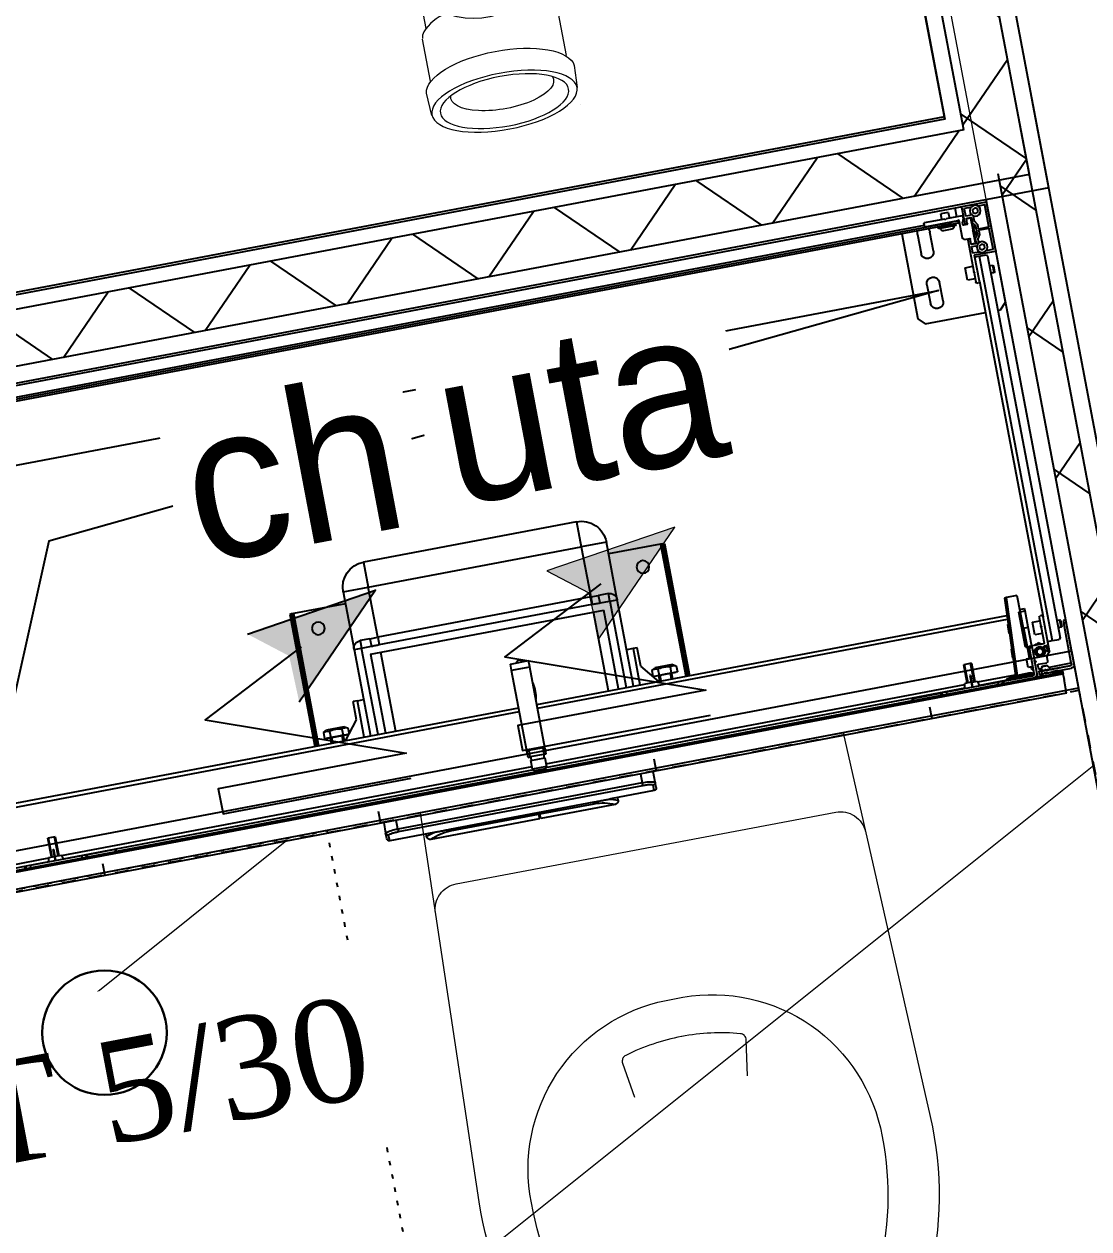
# Model space of a CAD drawing. Header units: centimetres. Extents: x 209280 to 319866, y -365283 to -277503.
# Drawn here: x 223704 to 224539, y -321946 to -321001 of the extents above; entities that cross this region are included whole.
import ezdxf

# ---------------------------------------------------------------- set-up
doc = ezdxf.new("R2010")
doc.units = ezdxf.units.CM
doc.linetypes.add('Style de ligne -1', pattern=[0.41664, 0.20828, -0.20836])
doc.linetypes.add('Style de ligne -5', pattern=[0.20828, 0.069425, -0.138855])
doc.layers.get('0').update_dxf_attribs({"color": 252})
for name, color, linetype in [('3-BAT C-Niveau 1', 252, 'Continuous'), ('prlm-EAU-CHU', 42, 'Continuous'), ('prlm-GT', 242, 'Continuous'), ('prlm-MOD', 64, 'Continuous'), ('prlm-VMC', 93, 'Continuous')]:
    doc.layers.add(name, color=color, linetype=linetype)
doc.layers.add('prlm-ELEC-CFO', color=1, linetype='Continuous', lineweight=25)
doc.styles.add('prlm-elec-cfo', font='comic.ttf', dxfattribs={"height": 12})
doc.styles.add('prlm-vmc', font='pala.ttf', dxfattribs={"height": 14})

# ---------------------------------------------------------------- blocks, each defined once
blk = doc.blocks.new('MTI900_Alu_390')
at = {"layer": 'prlm-MOD', "color": 1, "linetype": 'Continuous'}
for p, q in [((-4.475, 0), (-4.472, 0)), ((-4.475, -0.003), (-4.475, 0)), ((-4.472, 0), (-4.278, 0)), ((-4.278, 0), (-4.225, 0)), ((-4.225, 0), (4.225, 0)), ((-4.225, -0.07), (-4.225, 0)), ((-4.475, -0.387), (-4.475, -0.003)), ((-4.457, -0.191), (-4.457, -0.021)), ((-4.454, -0.018), (-4.4033, -0.018)), ((-4.395, -0.0385), (-4.375, -0.0269)), ((-4.395, -0.0615), (-4.395, -0.0385)), ((-4.375, -0.0731), (-4.395, -0.0615)), ((-4.375, -0.0269), (-4.355, -0.0385)), ((-4.355, -0.0615), (-4.375, -0.0731)), ((-4.355, -0.0385), (-4.355, -0.0615)), ((-4.353, -0.0864), (-4.353, -0.1286)), ((-4.3467, -0.018), (-4.296, -0.018)), ((-4.296, -0.077), (-4.3306, -0.077)), ((-4.293, -0.021), (-4.293, -0.074)), ((-4.275, -0.003), (-4.275, -0.137)), ((-4.27, -0.073), (-4.27, -0.0895)), ((-4.2698, -0.0905), (-4.2602, -0.1195)), ((-4.267, -0.07), (-4.14, -0.07)), ((-4.165, -0.025), (-4.105, -0.025)), ((-4.165, -0.025), (-4.165, -0.07)), ((-4.135, -0.075), (-4.14, -0.07)), ((-4.13, -0.07), (-4.135, -0.075)), ((-4.13, -0.07), (-3.963, -0.07)), ((-4.105, -0.07), (-4.105, -0.025)), ((-3.96, -0.073), (-3.96, -0.097)), ((-3.96, -0.09), (3.96, -0.09)), ((-4.373, -0.1605), (-4.373, -0.191)), ((-4.3535, -0.1303), (-4.3725, -0.1588)), ((-4.3377, -0.16), (-4.355, -0.19)), ((-4.355, -0.1659), (-4.355, -0.2341)), ((-4.3355, -0.1358), (-4.3545, -0.1642)), ((-4.33, -0.1677), (-4.3421, -0.1677)), ((-4.3377, -0.24), (-4.3377, -0.16)), ((-4.33, -0.16), (-4.3377, -0.16)), ((-4.335, -0.098), (-4.335, -0.1341)), ((-4.298, -0.095), (-4.332, -0.095)), ((-4.33, -0.195), (-4.33, -0.103)), ((-4.327, -0.1), (-4.298, -0.1)), ((-4.295, -0.137), (-4.295, -0.098)), ((-4.295, -0.137), (-4.295, -0.142)), ((-4.278, -0.14), (-4.292, -0.14)), ((-4.292, -0.145), (-4.263, -0.145)), ((-4.26, -0.142), (-4.26, -0.1205)), ((-4.235, -0.1), (-4.235, -0.24)), ((-3.963, -0.1), (-4.229, -0.1)), ((-4.225, -0.105), (-4.225, -0.1)), ((-4.225, -0.105), (-4.165, -0.105)), ((-4.225, -0.105), (-4.225, -0.12)), ((-4.225, -0.12), (-4.17, -0.12)), ((-4.203, -0.12), (-4.203, -0.125)), ((-4.203, -0.125), (-4.067, -0.125)), ((-4.203, -0.125), (-4.203, -0.135)), ((-4.203, -0.135), (-4.067, -0.135)), ((-4.165, -0.115), (-4.175, -0.125)), ((-4.1675, -0.158), (-4.1025, -0.158)), ((-4.165, -0.1), (-4.165, -0.115)), ((-4.105, -0.115), (-4.165, -0.115)), ((-4.105, -0.115), (-4.105, -0.1)), ((-4.105, -0.105), (4.105, -0.105)), ((-4.095, -0.125), (-4.105, -0.115)), ((-4.1, -0.12), (4.1, -0.12)), ((-4.067, -0.125), (-4.067, -0.12)), ((-4.067, -0.135), (-4.067, -0.125)), ((-3.995, -0.3), (-3.995, -0.15)), ((-3.895, -0.15), (-3.895, -0.3)), ((-3.775, -0.12), (-3.775, -0.8)), ((-4.457, -0.369), (-4.457, -0.209)), ((-4.376, -0.194), (-4.454, -0.194)), ((-4.454, -0.206), (-4.376, -0.206)), ((-4.373, -0.209), (-4.373, -0.2404)), ((-4.373, -0.2404), (-4.3535, -0.2697)), ((-4.355, -0.21), (-4.3377, -0.24)), ((-4.3545, -0.2358), (-4.335, -0.265)), ((-4.353, -0.2714), (-4.353, -0.3036)), ((-4.33, -0.2323), (-4.3421, -0.2323)), ((-4.3377, -0.24), (-4.33, -0.24)), ((-4.335, -0.265), (-4.335, -0.302)), ((-4.325, -0.2), (-4.33, -0.195)), ((-4.33, -0.205), (-4.325, -0.2)), ((-4.33, -0.297), (-4.33, -0.205)), ((-4.295, -0.258), (-4.295, -0.263)), ((-4.295, -0.302), (-4.295, -0.263)), ((-4.25, -0.255), (-4.292, -0.255)), ((-4.292, -0.26), (-4.278, -0.26)), ((-4.275, -0.263), (-4.275, -0.52)), ((-4.25, -0.255), (-4.235, -0.24)), ((-4.4033, -0.372), (-4.454, -0.372)), ((-4.395, -0.3285), (-4.375, -0.3169)), ((-4.395, -0.3515), (-4.395, -0.3285)), ((-4.375, -0.3631), (-4.395, -0.3515)), ((-4.375, -0.3169), (-4.355, -0.3285)), ((-4.355, -0.3515), (-4.375, -0.3631)), ((-4.355, -0.3285), (-4.355, -0.3515)), ((-4.296, -0.372), (-4.3467, -0.372)), ((-4.332, -0.305), (-4.298, -0.305)), ((-4.328, -0.323), (-4.296, -0.323)), ((-4.298, -0.3), (-4.327, -0.3)), ((-4.293, -0.326), (-4.293, -0.369)), ((-4.475, -0.8), (-4.475, -0.387)), ((-4.308, -0.39), (-4.472, -0.39)), ((-4.395, -0.405), (-4.405, -0.415)), ((-4.405, -0.415), (-4.405, -3.465)), ((-4.34, -0.405), (-4.395, -0.405)), ((-4.305, -0.405), (-4.34, -0.405)), ((-4.34, -0.405), (-4.34, -3.475)), ((-4.305, -0.6), (-4.305, -0.393)), ((-4.43, -0.495), (-4.435, -0.5)), ((-4.435, -0.5), (-4.435, -0.55)), ((-4.435, -0.55), (-4.43, -0.555)), ((-4.43, -0.555), (-4.43, -0.495)), ((-4.405, -0.495), (-4.43, -0.495)), ((-4.43, -0.555), (-4.405, -0.555)), ((-4.275, -0.52), (-4.2779, -0.5229)), ((-4.2779, -0.5271), (-4.275, -0.53)), ((-4.215, -0.475), (-4.275, -0.475)), ((-4.275, -0.53), (-4.275, -0.52)), ((-4.275, -0.53), (-4.275, -0.6)), ((-4.215, -0.575), (-4.215, -0.475)), ((-3.995, -0.7), (-3.995, -0.55)), ((-3.895, -0.55), (-3.895, -0.7)), ((-4.305, -0.6), (-4.305, -3.277)), ((-4.285, -0.61), (-4.295, -0.61)), ((-4.275, -0.575), (-4.215, -0.575)), ((-4.425, -0.85), (-4.475, -0.8)), ((-4.405, -0.85), (-4.425, -0.85)), ((-3.825, -0.85), (-4.305, -0.85)), ((-3.775, -0.8), (-3.825, -0.85)), ((-0.85, -1.865), (0.85, -1.865)), ((-0.85, -1.865), (-0.85, -2.065)), ((0.85, -1.865), (0.85, -2.065)), ((-1.05, -2.525), (-1.05, -2.065)), ((-1.05, -2.065), (-0.85, -2.065)), ((0.85, -2.065), (-0.85, -2.065)), ((-0.85, -2.065), (-0.85, -2.465)), ((0.85, -2.465), (0.85, -2.065)), ((1.05, -2.065), (0.85, -2.065)), ((1.05, -2.065), (1.05, -2.525)), ((-1.495, -2.16), (-1.495, -3.215)), ((-1.48, -2.16), (-1.495, -2.16)), ((-1.48, -2.16), (-1.48, -3.215)), ((-1.48, -2.16), (-1.465, -2.16)), ((-1.465, -2.16), (-1.05, -2.16)), ((-1.465, -2.16), (-1.465, -3.215)), ((1.05, -2.16), (1.465, -2.16)), ((1.465, -2.16), (1.48, -2.16)), ((1.465, -2.16), (1.465, -3.215)), ((1.48, -2.16), (1.48, -3.215)), ((1.48, -2.16), (1.495, -2.16)), ((1.495, -2.16), (1.495, -3.215)), ((-1.05, -3.215), (-1.05, -2.525)), ((-0.99, -2.525), (-1.05, -2.525)), ((-0.99, -2.465), (-0.9124, -2.465)), ((-0.99, -2.525), (-0.99, -2.465)), ((-0.99, -2.525), (-0.99, -3.215)), ((-0.9124, -2.525), (-0.99, -2.525)), ((-0.85, -2.465), (-0.9124, -2.465)), ((-0.9124, -2.525), (-0.9124, -2.465)), ((-0.85, -2.465), (0.85, -2.465)), ((-0.85, -2.465), (-0.85, -2.5242)), ((0.85, -2.5242), (-0.85, -2.5242)), ((0.9124, -2.465), (0.85, -2.465)), ((0.85, -2.465), (0.85, -2.5242)), ((0.9124, -2.465), (0.99, -2.465)), ((0.9124, -2.465), (0.9124, -2.525)), ((0.99, -2.525), (0.9124, -2.525)), ((0.99, -2.465), (0.99, -2.525)), ((0.99, -3.215), (0.99, -2.525)), ((1.05, -2.525), (0.99, -2.525)), ((1.05, -2.525), (1.05, -3.215)), ((0.93, -2.585), (-0.93, -2.585)), ((-0.93, -3.215), (-0.93, -2.585)), ((-0.85, -3.215), (-0.85, -2.585)), ((0.85, -2.585), (0.85, -3.215)), ((0.93, -2.585), (0.93, -3.215)), ((-1.1342, -2.925), (-1.1, -2.925)), ((-1.1342, -3.0705), (-1.1342, -2.925)), ((-1.1, -2.925), (-1.1, -3.215)), ((-1.1, -2.925), (-1.05, -2.925)), ((-0.2775, -2.915), (-0.2775, -2.865)), ((-0.1325, -2.865), (-0.2775, -2.865)), ((-0.1325, -2.915), (-0.2775, -2.915)), ((-0.2775, -2.9175), (-0.2775, -2.915)), ((-0.2775, -2.9175), (-0.1325, -2.9175)), ((-0.2775, -3.5575), (-0.2775, -2.9175)), ((-0.1325, -2.915), (-0.1325, -2.865)), ((-0.1325, -2.9175), (-0.1325, -2.915)), ((-0.1325, -3.5575), (-0.1325, -2.9175)), ((1.1, -2.925), (1.05, -2.925)), ((1.1, -3.215), (1.1, -2.925)), ((1.1, -2.925), (1.1342, -2.925)), ((1.1342, -3.0705), (1.1342, -2.925)), ((-4.1351, -3.077), (-4.136, -3.497)), ((-4.1351, -3.077), (-4.05, -3.077)), ((-4.0221, -3.692), (-4.05, -3.077)), ((-4.05, -3.077), (-4.035, -3.077)), ((-4.035, -3.077), (-4.0071, -3.6913)), ((-1.38, -3.106), (-1.4081, -3.1204)), ((-1.38, -3.106), (-1.24, -3.106)), ((-1.2504, -3.215), (-1.1342, -3.0705)), ((-1.2119, -3.1204), (-1.24, -3.106)), ((1.2504, -3.215), (1.1342, -3.0705)), ((1.24, -3.106), (1.2119, -3.1204)), ((1.24, -3.106), (1.38, -3.106)), ((1.4081, -3.1204), (1.38, -3.106)), ((-4.175, -3.207), (-4.175, -3.187)), ((-4.1353, -3.187), (-4.175, -3.187)), ((-4.175, -3.337), (-4.175, -3.207)), ((-4.125, -3.207), (-4.175, -3.207)), ((-4.125, -3.487), (-4.125, -3.207)), ((-1.4081, -3.1204), (-1.4081, -3.17)), ((-1.4081, -3.17), (-1.3836, -3.17)), ((-1.395, -3.17), (-1.395, -3.172)), ((-1.395, -3.172), (-1.225, -3.172)), ((-1.3836, -3.17), (-1.3591, -3.17)), ((-1.36, -3.172), (-1.36, -3.215)), ((-1.3591, -3.1204), (-1.3591, -3.17)), ((-1.3591, -3.17), (-1.31, -3.17)), ((-1.3508, -3.215), (-1.3508, -3.172)), ((-1.31, -3.17), (-1.2609, -3.17)), ((-1.2692, -3.215), (-1.2692, -3.172)), ((-1.2609, -3.1204), (-1.2609, -3.17)), ((-1.2609, -3.17), (-1.2364, -3.17)), ((-1.26, -3.215), (-1.26, -3.172)), ((-1.2364, -3.17), (-1.2142, -3.17)), ((-1.225, -3.172), (-1.225, -3.17)), ((-1.2119, -3.1204), (-1.2119, -3.1671)), ((1.2119, -3.1204), (1.2119, -3.1671)), ((1.2142, -3.17), (1.2364, -3.17)), ((1.225, -3.17), (1.225, -3.172)), ((1.225, -3.172), (1.395, -3.172)), ((1.2364, -3.17), (1.2609, -3.17)), ((1.26, -3.172), (1.26, -3.215)), ((1.2609, -3.1204), (1.2609, -3.17)), ((1.2609, -3.17), (1.31, -3.17)), ((1.2692, -3.215), (1.2692, -3.172)), ((1.31, -3.17), (1.3591, -3.17)), ((1.3508, -3.215), (1.3508, -3.172)), ((1.3591, -3.1204), (1.3591, -3.17)), ((1.3591, -3.17), (1.3836, -3.17)), ((1.36, -3.215), (1.36, -3.172)), ((1.3836, -3.17), (1.4081, -3.17)), ((1.395, -3.172), (1.395, -3.17)), ((1.4081, -3.1204), (1.4081, -3.17)), ((-4.305, -3.5528), (-4.305, -3.277)), ((-4.295, -3.267), (-4.285, -3.267)), ((-4.275, -3.277), (-4.275, -3.3458)), ((-4.215, -3.305), (-4.275, -3.305)), ((-4.215, -3.405), (-4.215, -3.305)), ((-0.2775, -3.215), (-4.0287, -3.215)), ((-0.2775, -3.245), (-4.0274, -3.245)), ((-4.0205, -3.2854), (-4.0255, -3.2857)), ((-4.0205, -3.2854), (-4.0173, -3.3556)), ((4.0287, -3.215), (-0.1325, -3.215)), ((4.0274, -3.245), (-0.1325, -3.245)), ((-4.475, -3.355), (-4.475, -3.335)), ((-4.475, -3.335), (-4.455, -3.335)), ((-4.475, -3.69), (-4.475, -3.355)), ((-4.455, -3.355), (-4.475, -3.355)), ((-4.455, -3.335), (-4.455, -3.355)), ((-4.455, -3.69), (-4.455, -3.355)), ((-4.43, -3.325), (-4.435, -3.33)), ((-4.435, -3.33), (-4.435, -3.38)), ((-4.435, -3.38), (-4.43, -3.385)), ((-4.43, -3.385), (-4.43, -3.325)), ((-4.405, -3.325), (-4.43, -3.325)), ((-4.43, -3.385), (-4.405, -3.385)), ((-4.2759, -3.3479), (-4.2779, -3.3499)), ((-4.2779, -3.3541), (-4.2759, -3.3561)), ((-4.275, -3.3582), (-4.275, -3.3458)), ((-4.275, -3.3582), (-4.275, -3.484)), ((-4.175, -3.487), (-4.175, -3.337)), ((-4.14, -3.337), (-4.175, -3.337)), ((-4.14, -3.487), (-4.14, -3.337)), ((-4.0223, -3.3558), (-4.0173, -3.3556)), ((-4.405, -3.465), (-4.395, -3.475)), ((-4.34, -3.475), (-4.395, -3.475)), ((-4.305, -3.475), (-4.34, -3.475)), ((-4.275, -3.405), (-4.215, -3.405)), ((-4.272, -3.487), (-4.178, -3.487)), ((-4.24, -3.4778), (-4.23, -3.472)), ((-4.23, -3.472), (-4.22, -3.4778)), ((-4.175, -3.49), (-4.175, -3.487)), ((-4.175, -3.487), (-4.155, -3.487)), ((-4.175, -3.49), (-4.175, -3.6008)), ((-4.14, -3.487), (-4.155, -3.487)), ((-4.155, -3.487), (-4.155, -3.497)), ((-4.125, -3.487), (-4.14, -3.487)), ((-4.14, -3.577), (-4.14, -3.487)), ((-4.0116, -3.4816), (-4.0166, -3.4819)), ((-4.0116, -3.4816), (-4.0084, -3.5518)), ((-4.2769, -3.5821), (-4.3041, -3.5549)), ((-4.2906, -3.577), (-4.2906, -3.5684)), ((-4.2806, -3.5828), (-4.2906, -3.577)), ((-4.29, -3.5066), (-4.2854, -3.504)), ((-4.29, -3.507), (-4.29, -3.549)), ((-4.274, -3.504), (-4.287, -3.504)), ((-4.287, -3.552), (-4.282, -3.552)), ((-4.279, -3.549), (-4.279, -3.545)), ((-4.276, -3.542), (-4.2729, -3.542)), ((-4.276, -3.627), (-4.276, -3.5842)), ((-4.271, -3.518), (-4.271, -3.507)), ((-4.2657, -3.521), (-4.268, -3.521)), ((-4.195, -3.5614), (-4.195, -3.5226)), ((-4.155, -3.497), (-4.175, -3.497)), ((-4.155, -3.702), (-4.155, -3.497)), ((-4.115, -3.577), (-4.155, -3.577)), ((-4.136, -3.497), (-4.14, -3.4972)), ((-4.115, -3.647), (-4.115, -3.577)), ((-4.0134, -3.552), (-4.0084, -3.5518)), ((-3.685, -3.532), (-3.625, -3.532)), ((-3.685, -3.532), (-3.685, -3.677)), ((-3.6789, -3.677), (-3.6789, -3.532)), ((-3.6311, -3.677), (-3.6311, -3.532)), ((-3.625, -3.677), (-3.625, -3.532)), ((-0.2775, -3.5575), (-0.1325, -3.5575)), ((-0.2775, -3.56), (-0.2775, -3.5575)), ((-0.2775, -3.61), (-0.2775, -3.56)), ((-0.26, -3.56), (-0.2775, -3.56)), ((-0.26, -3.5575), (-0.26, -3.6075)), ((-0.15, -3.6075), (-0.15, -3.5575)), ((-0.1325, -3.56), (-0.15, -3.56)), ((-0.1325, -3.56), (-0.1325, -3.5575)), ((-0.1325, -3.61), (-0.1325, -3.56)), ((3.625, -3.532), (3.685, -3.532)), ((3.625, -3.532), (3.625, -3.682)), ((3.6311, -3.682), (3.6311, -3.532)), ((3.6789, -3.682), (3.6789, -3.532)), ((3.685, -3.682), (3.685, -3.532)), ((-4.455, -3.682), (-4.455, -3.68)), ((-4.452, -3.677), (-4.2791, -3.677)), ((-4.2766, -3.6757), (-4.2679, -3.6633)), ((-4.198, -3.637), (-4.266, -3.637)), ((-4.2654, -3.662), (-4.2246, -3.662)), ((-4.263, -3.657), (-4.265, -3.659)), ((-4.225, -3.659), (-4.265, -3.659)), ((-4.265, -3.659), (-4.265, -3.662)), ((-4.227, -3.657), (-4.263, -3.657)), ((-4.2607, -3.657), (-4.2607, -3.662)), ((-4.2293, -3.657), (-4.2293, -3.662)), ((-4.225, -3.659), (-4.227, -3.657)), ((-4.225, -3.662), (-4.225, -3.659)), ((-4.2221, -3.6633), (-4.2134, -3.6757)), ((-4.2109, -3.677), (-4.198, -3.677)), ((-4.195, -3.674), (-4.195, -3.64)), ((-4.1759, -3.6029), (-4.1829, -3.6099)), ((-4.1829, -3.6141), (-4.1759, -3.6211)), ((-4.175, -3.6232), (-4.175, -3.6008)), ((-4.175, -3.6232), (-4.175, -3.734)), ((-4.155, -3.647), (-4.115, -3.647)), ((-4.14, -3.6567), (-4.14, -3.647)), ((-3.705, -3.677), (-3.713, -3.717)), ((-3.66, -3.677), (-3.705, -3.677)), ((-3.66, -3.6225), (-3.655, -3.6225)), ((-3.66, -3.6225), (-3.66, -3.6361)), ((-3.66, -3.6361), (-3.655, -3.6361)), ((-3.66, -3.6361), (-3.66, -3.717)), ((-3.655, -3.6225), (-3.655, -3.6361)), ((-3.655, -3.6361), (-3.655, -3.717)), ((-3.655, -3.677), (-3.605, -3.677)), ((-3.597, -3.717), (-3.605, -3.677)), ((-0.255, -3.61), (-0.2775, -3.61)), ((-0.15, -3.6075), (-0.26, -3.6075)), ((-0.15, -3.6375), (-0.26, -3.6375)), ((-0.26, -3.6375), (-0.26, -3.7075)), ((-0.255, -3.6075), (-0.255, -3.6375)), ((-0.155, -3.6375), (-0.155, -3.6075)), ((-0.1325, -3.61), (-0.155, -3.61)), ((-0.15, -3.7075), (-0.15, -3.6375)), ((3.605, -3.682), (3.598, -3.717)), ((3.655, -3.682), (3.605, -3.682)), ((3.655, -3.6411), (3.655, -3.6275)), ((3.66, -3.6275), (3.655, -3.6275)), ((3.655, -3.717), (3.655, -3.6411)), ((3.66, -3.6411), (3.655, -3.6411)), ((3.66, -3.6411), (3.66, -3.6275)), ((3.66, -3.717), (3.66, -3.6411)), ((3.705, -3.682), (3.66, -3.682)), ((3.712, -3.717), (3.705, -3.682)), ((-4.215, -3.695), (-4.45, -3.695)), ((-4.215, -3.715), (-4.45, -3.715)), ((-4.2855, -3.692), (-4.445, -3.692)), ((-4.378, -3.747), (-4.378, -3.727)), ((-4.378, -3.727), (-4.298, -3.727)), ((-4.375, -3.747), (-4.378, -3.747)), ((-4.375, -3.737), (4.375, -3.737)), ((-4.375, -3.747), (-4.375, -3.737)), ((4.375, -3.747), (-4.375, -3.747)), ((-4.375, -3.747), (-4.375, -3.792)), ((-4.345, -3.724), (-4.345, -3.718)), ((-4.342, -3.715), (-4.2885, -3.715)), ((-4.298, -3.727), (-4.342, -3.727)), ((-4.298, -3.727), (-4.298, -3.737)), ((-4.295, -3.734), (-4.295, -3.73)), ((-4.2653, -3.69), (-4.2827, -3.69)), ((-4.2826, -3.72), (-4.2654, -3.72)), ((-4.2651, -3.7161), (-4.269, -3.72)), ((-4.2618, -3.7161), (-4.2651, -3.7161)), ((-4.265, -3.69), (-4.265, -3.695)), ((-4.2521, -3.692), (-4.2625, -3.692)), ((-4.2607, -3.69), (-4.2607, -3.695)), ((-4.2595, -3.715), (-4.231, -3.715)), ((-4.2471, -3.6871), (-4.2521, -3.692)), ((-4.2471, -3.7321), (-4.2521, -3.737)), ((-4.2414, -3.7335), (-4.2486, -3.7335)), ((-4.2379, -3.692), (-4.2429, -3.6871)), ((-4.2379, -3.737), (-4.2429, -3.7321)), ((-4.228, -3.692), (-4.2379, -3.692)), ((-4.2293, -3.69), (-4.2293, -3.695)), ((-4.2249, -3.7161), (-4.2287, -3.7161)), ((-4.2252, -3.69), (-4.198, -3.69)), ((-4.2251, -3.72), (-4.215, -3.72)), ((-4.225, -3.695), (-4.225, -3.69)), ((-4.221, -3.72), (-4.2249, -3.7161)), ((-4.215, -3.715), (-4.215, -3.695)), ((-4.215, -3.695), (-4.195, -3.695)), ((-4.195, -3.715), (-4.215, -3.715)), ((-4.215, -3.72), (-4.215, -3.722)), ((-4.212, -3.725), (-4.198, -3.725)), ((-4.195, -3.722), (-4.195, -3.693)), ((-4.175, -3.737), (-4.175, -3.734)), ((-4.165, -3.737), (-4.165, -3.7265)), ((-3.9067, -3.717), (-4.14, -3.717)), ((-4.135, -3.717), (-4.135, -3.712)), ((-4.105, -3.712), (-4.135, -3.712)), ((-4.125, -3.692), (-4.0221, -3.692)), ((-4.125, -3.702), (-4.125, -3.692)), ((-4.125, -3.702), (-4.105, -3.702)), ((-4.105, -3.702), (-3.965, -3.702)), ((-4.105, -3.702), (-4.105, -3.712)), ((-4.105, -3.712), (-4.105, -3.717)), ((-3.965, -3.712), (-4.105, -3.712)), ((-4.0071, -3.6913), (-4.0221, -3.692)), ((-4.022, -3.6925), (-4.0221, -3.692)), ((-3.7066, -3.685), (-4.0074, -3.685)), ((-4.0071, -3.6913), (-4.007, -3.6925)), ((-3.965, -3.702), (-3.945, -3.702)), ((-3.965, -3.702), (-3.965, -3.712)), ((-3.965, -3.717), (-3.965, -3.712)), ((-3.935, -3.712), (-3.965, -3.712)), ((-3.935, -3.712), (-3.935, -3.717)), ((-3.935, -3.715), (-3.7126, -3.715)), ((-3.9067, -3.737), (-3.9067, -3.717)), ((-3.9067, -3.717), (-3.8932, -3.717)), ((-3.8932, -3.717), (-3.86, -3.717)), ((-3.8932, -3.717), (-3.8932, -3.737)), ((-3.86, -3.717), (-3.45, -3.717)), ((-3.86, -3.717), (-3.86, -3.737)), ((-0.26, -3.685), (-3.6034, -3.685)), ((-3.5974, -3.715), (-0.25, -3.715)), ((-3.45, -3.717), (-3.45, -3.737)), ((-3.45, -3.717), (-3.4168, -3.717)), ((-3.4168, -3.737), (-3.4168, -3.717)), ((-3.4168, -3.717), (-3.4033, -3.717)), ((-3.185, -3.717), (-3.4033, -3.717)), ((-3.4033, -3.717), (-3.4033, -3.737)), ((-3.185, -3.717), (-3.175, -3.717)), ((-3.185, -3.737), (-3.185, -3.717)), ((-3.175, -3.717), (-3.175, -3.737)), ((-3.175, -3.735), (-0.2433, -3.735)), ((-0.26, -3.7075), (-0.15, -3.7075)), ((-0.25, -3.7075), (-0.25, -3.7225)), ((-0.25, -3.7225), (-0.16, -3.7225)), ((-0.1667, -3.735), (3.175, -3.735)), ((-0.16, -3.7225), (-0.16, -3.7075)), ((-0.16, -3.715), (3.5984, -3.715)), ((3.6044, -3.685), (-0.15, -3.685)), ((3.175, -3.717), (3.185, -3.717)), ((3.175, -3.737), (3.175, -3.717)), ((3.185, -3.717), (3.4033, -3.717)), ((3.185, -3.717), (3.185, -3.737)), ((3.4033, -3.737), (3.4033, -3.717)), ((3.4033, -3.717), (3.4168, -3.717)), ((3.4168, -3.717), (3.45, -3.717)), ((3.4168, -3.717), (3.4168, -3.737)), ((3.45, -3.717), (3.86, -3.717)), ((3.45, -3.717), (3.45, -3.737)), ((4.0074, -3.685), (3.7056, -3.685)), ((3.7116, -3.715), (3.935, -3.715)), ((3.86, -3.717), (3.8932, -3.717)), ((3.86, -3.717), (3.86, -3.737)), ((3.8932, -3.717), (3.9067, -3.717)), ((3.8932, -3.737), (3.8932, -3.717)), ((3.9067, -3.717), (4.14, -3.717)), ((3.9067, -3.717), (3.9067, -3.737)), ((-4.375, -3.902), (-4.375, -3.792)), ((-4.375, -3.902), (4.375, -3.902)), ((-1.075, -3.9853), (-1.075, -3.902)), ((-0.975, -3.902), (-0.975, -3.973)), ((0.975, -3.973), (0.975, -3.902)), ((1.075, -3.902), (1.075, -3.9853)), ((-1.075, -4.03), (-1.075, -3.9853)), ((-1.055, -4.05), (-1.055, -4.0051)), ((-1.055, -4.05), (-0.706, -4.05)), ((-0.975, -3.973), (0.975, -3.973)), ((-0.975, -3.9928), (-0.975, -3.973)), ((0.975, -3.9928), (-0.975, -3.9928)), ((-0.765, -4.07), (-0.765, -4.05)), ((0.576, -4.0497), (-0.576, -4.0497)), ((-0.574, -4.0497), (-0.574, -4.0634)), ((-0.1416, -4.0634), (-0.1416, -4.0497)), ((-0.1307, -4.0497), (-0.1307, -4.0634)), ((0.574, -4.0497), (0.574, -4.0634)), ((0.7037, -4.05), (1.055, -4.05)), ((0.765, -4.07), (0.765, -4.05)), ((0.975, -3.973), (0.975, -3.9928)), ((1.055, -4.05), (1.055, -4.0051)), ((1.075, -4.03), (1.075, -3.9853)), ((-0.735, -4.1), (-0.735, -4.1)), ((-0.735, -4.1), (-0.1416, -4.1)), ((-0.1416, -4.0634), (-0.574, -4.0634)), ((-0.1416, -4.1), (-0.1416, -4.0634)), ((0.574, -4.0634), (-0.1307, -4.0634)), ((-0.1307, -4.0634), (-0.1307, -4.1)), ((-0.1307, -4.1), (0.735, -4.1)), ((0.735, -4.1), (0.735, -4.1))]:
    blk.add_line(p, q, dxfattribs=at)
at = {"layer": 'prlm-MOD', "color": 1, "ltscale": 50}
for points in [[(-3.3, -3.8058), (-3.3, -3.902)], [(-1.1, -3.8058), (-1.1, -3.902)], [(1.1, -3.8058), (1.1, -3.902)], [(3.3, -3.8058), (3.3, -3.902)]]:
    blk.add_lwpolyline(points, dxfattribs=at)
at = {"layer": 'prlm-MOD', "color": 1, "linetype": 'Continuous'}
for centre, radius in [((-4.375, -0.05), 0.0425), ((-4.375, -0.34), 0.0425), ((-1.295, -2.31), 0.05), ((1.295, -2.31), 0.05), ((-4.23, -3.542), 0.035), ((-4.23, -3.542), 0.03), ((-4.23, -3.542), 0.025)]:
    blk.add_circle(centre, radius, dxfattribs=at)
for centre, radius, start, end in [((-4.472, -0.003), 0.003, 90, 180), ((-4.278, -0.003), 0.003, 0, 90), ((-4.454, -0.021), 0.003, 90, 180), ((-4.4033, -0.021), 0.003, 84.51824, 90), ((-4.3467, -0.021), 0.003, 90, 95.48174), ((-4.3306, -0.067), 0.01, 213.6525, 270), ((-4.296, -0.021), 0.003, 0, 90), ((-4.296, -0.074), 0.003, 270, 0), ((-4.267, -0.073), 0.003, 90, 180), ((-4.267, -0.0895), 0.003, 180, 198.43495), ((-3.963, -0.073), 0.003, 0, 90), ((-4.37, -0.1605), 0.003, 146.30993, 180), ((-4.352, -0.1659), 0.003, 146.30993, 180), ((-4.356, -0.1286), 0.003, 326.30993, 0), ((-4.338, -0.1341), 0.003, 326.30993, 0), ((-4.332, -0.098), 0.003, 90, 180), ((-4.327, -0.103), 0.003, 90, 180), ((-4.298, -0.098), 0.003, 0, 90), ((-4.298, -0.103), 0.003, 0, 90), ((-4.292, -0.137), 0.003, 180, 270), ((-4.292, -0.142), 0.003, 180, 270), ((-4.278, -0.137), 0.003, 270, 0), ((-4.263, -0.142), 0.003, 270, 0), ((-4.263, -0.1205), 0.003, 0, 18.43495), ((-4.232, -0.1), 0.003, 0, 180), ((-4.1675, -0.138), 0.02, 171.37307, 270), ((-4.1675, -0.133), 0.02, 185.73917, 187.18076), ((-4.1025, -0.138), 0.02, 270, 8.62693), ((-4.1025, -0.133), 0.02, 352.81924, 354.26083), ((-3.945, -0.15), 0.05, 143.1301, 180), ((-3.963, -0.097), 0.003, 270, 0), ((-3.945, -0.15), 0.05, 0, 36.8699), ((-4.454, -0.191), 0.003, 180, 270), ((-4.454, -0.209), 0.003, 90, 180), ((-4.376, -0.191), 0.003, 270, 0), ((-4.376, -0.209), 0.003, 0, 90), ((-4.352, -0.2341), 0.003, 180, 213.69007), ((-4.356, -0.2714), 0.003, 0, 33.69007), ((-4.292, -0.258), 0.003, 90, 180), ((-4.292, -0.263), 0.003, 90, 180), ((-4.278, -0.263), 0.003, 0, 90), ((-4.454, -0.369), 0.003, 180, 270), ((-4.4033, -0.369), 0.003, 270, 275.48179), ((-4.3467, -0.369), 0.003, 264.51823, 270), ((-4.332, -0.302), 0.003, 180, 270), ((-4.328, -0.333), 0.01, 90, 133.85099), ((-4.327, -0.297), 0.003, 180, 270), ((-4.298, -0.297), 0.003, 270, 0), ((-4.298, -0.302), 0.003, 270, 0), ((-4.296, -0.326), 0.003, 0, 90), ((-4.296, -0.369), 0.003, 270, 0), ((-3.945, -0.3), 0.05, 180, 0), ((-4.472, -0.387), 0.003, 180, 270), ((-4.308, -0.393), 0.003, 0, 90), ((-4.2758, -0.525), 0.003, 135, 225), ((-3.945, -0.55), 0.05, 0, 180), ((-4.295, -0.6), 0.01, 180, 270), ((-4.285, -0.6), 0.01, 270, 0), ((-3.945, -0.7), 0.05, 180, 0), ((-0.85, -2.065), 0.2, 90, 180), ((0.85, -2.065), 0.2, 0, 90), ((-0.99, -2.525), 0.06, 90, 180), ((0.99, -2.525), 0.06, 0, 90), ((-0.205, -2.865), 0.02, 0, 180), ((-1.3836, -3.1624), 0.0487, 59.74223, 120.25777), ((-1.2364, -3.1624), 0.0487, 59.74223, 120.25777), ((0, -3.11), 0.285, 166.82645, 193.17355), ((1.2364, -3.1624), 0.0487, 59.74223, 120.25777), ((1.3836, -3.1624), 0.0487, 59.74223, 120.25777), ((-4.295, -3.277), 0.01, 90, 180), ((-4.285, -3.277), 0.01, 0, 90), ((-4.2758, -3.352), 0.003, 135, 225), ((-4.278, -3.3458), 0.003, 315, 0), ((-4.278, -3.3582), 0.003, 0, 45), ((-4.272, -3.484), 0.003, 180, 270), ((-4.23, -3.542), 0.065, 57.79577, 122.20423), ((-4.23, -3.542), 0.06, 66.44354, 113.55646), ((-4.178, -3.49), 0.003, 0, 90), ((-4.302, -3.5528), 0.003, 180, 225), ((-4.287, -3.507), 0.003, 90, 180), ((-4.23, -3.542), 0.06, 140.70352, 188.509), ((-4.23, -3.542), 0.065, 144.22418, 157.38014), ((-4.287, -3.549), 0.003, 180, 270), ((-4.23, -3.542), 0.065, 206.16198, 224.95254), ((-4.282, -3.549), 0.003, 270, 0), ((-4.276, -3.545), 0.003, 90, 180), ((-4.279, -3.5842), 0.003, 0, 45), ((-4.274, -3.507), 0.003, 0, 90), ((-4.2729, -3.545), 0.003, 4.00063, 90), ((-4.268, -3.518), 0.003, 180, 270), ((-4.23, -3.542), 0.04, 146.07277, 184.00063), ((-4.23, -3.542), 0.04, 184.00063, 146.07277), ((-4.2657, -3.518), 0.003, 270, 326.07277), ((-4.452, -3.68), 0.003, 90, 180), ((-4.445, -3.682), 0.01, 180, 270), ((-4.2791, -3.674), 0.003, 270, 325.00798), ((-4.266, -3.627), 0.01, 180, 270), ((-4.2654, -3.665), 0.003, 90, 145.00798), ((-4.2246, -3.665), 0.003, 34.99202, 90), ((-4.2109, -3.674), 0.003, 214.99202, 270), ((-4.198, -3.64), 0.003, 0, 90), ((-4.198, -3.674), 0.003, 270, 0), ((-4.1808, -3.612), 0.003, 135, 225), ((-4.178, -3.6008), 0.003, 315, 0), ((-4.178, -3.6232), 0.003, 0, 45), ((-4.1151, -3.7104), 0.05, 129.88406, 142.91394), ((-4.16, -3.6567), 0.02, 309.88406, 0), ((-4.45, -3.69), 0.025, 180, 270), ((-4.45, -3.69), 0.005, 180, 270), ((-4.342, -3.718), 0.003, 90, 180), ((-4.342, -3.724), 0.003, 180, 270), ((-4.298, -3.73), 0.003, 0, 90), ((-4.292, -3.734), 0.003, 180, 270), ((-4.2885, -3.718), 0.003, 9.59407, 90), ((-4.2827, -3.693), 0.003, 90, 160.52878), ((-4.2826, -3.717), 0.003, 189.59407, 270), ((-4.2654, -3.717), 0.003, 270, 350.40593), ((-4.2653, -3.693), 0.003, 19.47122, 90), ((-4.275, -3.715), 0.01, 353.93882, 0), ((-4.2595, -3.718), 0.003, 90, 170.40593), ((-4.245, -3.6892), 0.003, 45, 135), ((-4.245, -3.7342), 0.003, 45, 135), ((-4.231, -3.718), 0.003, 9.59407, 90), ((-4.2252, -3.693), 0.003, 90, 160.52878), ((-4.2251, -3.717), 0.003, 189.59407, 270), ((-4.215, -3.715), 0.01, 180, 186.06118), ((-4.212, -3.722), 0.003, 180, 270), ((-4.198, -3.693), 0.003, 0, 90), ((-4.198, -3.722), 0.003, 270, 0), ((-4.178, -3.734), 0.003, 270, 0), ((-4.14, -3.702), 0.035, 180, 270), ((-4.14, -3.702), 0.015, 180, 270), ((-4.125, -3.712), 0.02, 90, 192.41205), ((-4.125, -3.712), 0.01, 90, 180), ((-3.997, -3.692), 0.01, 182.60256, 270), ((-3.945, -3.712), 0.01, 0, 90), ((-0.235, -3.7225), 0.015, 180, 255.16489), ((-0.175, -3.7225), 0.015, 284.83511, 0), ((-0.9965, -4.212), 0.2399, 84.86995, 109.10907), ((-1.055, -4.03), 0.02, 180, 270), ((-0.5689, -4.6164), 0.5805, 102.58374, 109.74123), ((0.5693, -4.6145), 0.5786, 70.22595, 77.40425), ((0.9987, -4.1937), 0.2219, 69.89148, 96.1295), ((1.055, -4.03), 0.02, 270, 0), ((-0.735, -4.07), 0.03, 180, 270), ((-0.5689, -4.4578), 0.3944, 90.7355, 114.8981), ((0.5685, -4.4598), 0.3964, 65.16337, 89.20304), ((0.735, -4.07), 0.03, 270, 0)]:
    blk.add_arc(centre, radius, start, end, dxfattribs=at)
for centre, major_axis, ratio, start_param, end_param in [((-4.022, -3.6931), (0.015, 0.0007), 0.045361, 0, 1.568734), ((-3.997, -3.692), (0.025, 0), 0.4, 3.187016, 4.712389), ((-1.055, -3.9853), (0.02, 0), 0.989815, 3.141593, 4.712389), ((1.055, -3.9853), (-0.02, 0), 0.989815, 1.570796, 3.141593)]:
    blk.add_ellipse(centre, major_axis=major_axis, ratio=ratio, start_param=start_param, end_param=end_param, dxfattribs=at)
for points, knots in [([(-0.85, -2.5242), (-0.8604, -2.5242), (-0.8708, -2.5243), (-0.8916, -2.5247), (-0.902, -2.525), (-0.9124, -2.525)], [0, 0, 0, 0, 0.5, 0.5, 1, 1, 1, 1]), ([(0.9124, -2.525), (0.902, -2.525), (0.8916, -2.5247), (0.8708, -2.5243), (0.8604, -2.5242), (0.85, -2.5242)], [0, 0, 0, 0, 0.5, 0.5, 1, 1, 1, 1]), ([(-1.3591, -3.1204), (-1.3511, -3.1183), (-1.343, -3.1166), (-1.3306, -3.1149), (-1.3265, -3.1144), (-1.3182, -3.1138), (-1.3141, -3.1137), (-1.3017, -3.1137), (-1.2935, -3.1143), (-1.2772, -3.1166), (-1.269, -3.1183), (-1.2609, -3.1204)], [0, 0, 0, 0, 0.25, 0.25, 0.375, 0.375, 0.5, 0.5, 0.75, 0.75, 1, 1, 1, 1]), ([(1.2609, -3.1204), (1.269, -3.1183), (1.2772, -3.1166), (1.2935, -3.1143), (1.3017, -3.1137), (1.3141, -3.1137), (1.3182, -3.1138), (1.3265, -3.1144), (1.3306, -3.1149), (1.343, -3.1166), (1.3511, -3.1183), (1.3591, -3.1204)], [0, 0, 0, 0, 0.25, 0.25, 0.5, 0.5, 0.625, 0.625, 0.75, 0.75, 1, 1, 1, 1]), ([(-0.975, -3.9928), (-0.9803, -3.9928), (-0.9856, -3.9929), (-0.996, -3.9932), (-1.0011, -3.9934), (-1.0083, -3.9939), (-1.0107, -3.9941), (-1.0153, -3.9945), (-1.0176, -3.9947), (-1.0241, -3.9955), (-1.0281, -3.996), (-1.0355, -3.9972), (-1.0388, -3.9978), (-1.0446, -3.9991), (-1.047, -3.9998), (-1.05, -4.0009), (-1.0509, -4.0013), (-1.0524, -4.0021), (-1.053, -4.0024), (-1.0545, -4.0036), (-1.055, -4.0043), (-1.055, -4.0051)], [0, 0, 0, 0, 0.125, 0.125, 0.25, 0.25, 0.3125, 0.3125, 0.375, 0.375, 0.5, 0.5, 0.625, 0.625, 0.75, 0.75, 0.8125, 0.8125, 0.875, 0.875, 1, 1, 1, 1]), ([(-0.576, -4.0497), (-0.5891, -4.0497), (-0.6021, -4.0497), (-0.6211, -4.0498), (-0.6274, -4.0498), (-0.6399, -4.0498), (-0.6461, -4.0498), (-0.6642, -4.0499), (-0.6756, -4.0499), (-0.6918, -4.05), (-0.6971, -4.05), (-0.7038, -4.05), (-0.7053, -4.05), (-0.7068, -4.05)], [0, 0, 0, 0, 0.125, 0.125, 0.1875, 0.1875, 0.25, 0.25, 0.375, 0.375, 0.4375, 0.4375, 0.4568651, 0.4568651, 0.4568651, 0.4568651]), ([(0.7055, -4.05), (0.6995, -4.05), (0.6933, -4.05), (0.6813, -4.05), (0.6756, -4.0499), (0.6642, -4.0499), (0.6524, -4.0499), (0.6402, -4.0498), (0.6278, -4.0498), (0.6214, -4.0498), (0.6021, -4.0497), (0.5891, -4.0497), (0.576, -4.0497)], [0.5494968, 0.5494968, 0.5494968, 0.5494968, 0.625, 0.625, 0.6875, 0.6875, 0.75, 0.8125, 0.8125, 0.875, 0.875, 1, 1, 1, 1]), ([(1.055, -4.0051), (1.055, -4.0043), (1.0545, -4.0036), (1.053, -4.0024), (1.0523, -4.002), (1.0508, -4.0013), (1.0491, -4.0006), (1.0469, -3.9998), (1.0444, -3.9991), (1.0431, -3.9988), (1.0387, -3.9978), (1.0354, -3.9971), (1.0299, -3.9963), (1.028, -3.996), (1.0239, -3.9955), (1.0218, -3.9952), (1.0153, -3.9945), (1.0107, -3.9941), (1.0034, -3.9936), (1.0009, -3.9935), (0.9958, -3.9932), (0.9933, -3.9931), (0.9856, -3.9929), (0.9803, -3.9928), (0.975, -3.9928)], [0, 0, 0, 0, 0.125, 0.125, 0.1875, 0.1875, 0.25, 0.3125, 0.3125, 0.375, 0.375, 0.5, 0.5, 0.5625, 0.5625, 0.625, 0.625, 0.75, 0.75, 0.8125, 0.8125, 0.875, 0.875, 1, 1, 1, 1])]:
    blk.add_open_spline(points, degree=3, knots=knots, dxfattribs=at)
blk = doc.blocks.new('xi.ccev1')
at = {"layer": 'prlm-EAU-CHU', "color": 0, "lineweight": 13}
for p, q in [((-5, -3.931), (-5, -6.323)), ((5, -3.931), (5, -6.323)), ((-5.41, -10.463), (-5.41, -7.114)), ((5.41, -7.114), (5.41, -10.463)), ((-5.799, -13.123), (-5.89, -11.331)), ((5.89, -11.331), (5.789, -13.073)), ((5.776, -14.402), (5.776, -14.404))]:
    blk.add_line(p, q, dxfattribs=at)
for radius in [6.36, 4.675]:
    blk.add_circle((0, 0), radius, dxfattribs=at)
for centre, radius, start, end in [((-2.54, -9.094), 3.683, 101.22401, 136.49298), ((2.54, -9.094), 3.683, 43.50702, 78.77599), ((-4.475, -7.136), 0.936, 141.87411, 175.33952), ((4.475, -7.136), 0.936, 4.66048, 38.12589)]:
    blk.add_arc(centre, radius, start, end, dxfattribs=at)
at = {"layer": 'prlm-EAU-CHU', "color": 0, "lineweight": 13, "extrusion": (0, 0, -1)}
for centre, major_axis, ratio, start_param, end_param in [((0, -11.414), (-5.894, 0), 0.391508, 0.036281, 3.105311), ((0.001, -12.093), (-4.098, 0.028), 0.383971, 2.986035, 6.398097)]:
    blk.add_ellipse(centre, major_axis=major_axis, ratio=ratio, start_param=start_param, end_param=end_param, dxfattribs=at)
for major_axis, ratio in [((5.789, 0), 0.383426), ((5.115, 0), 0.383329)]:
    blk.add_ellipse((0, -13.073), major_axis=major_axis, ratio=ratio, dxfattribs=at)
blk = doc.blocks.new('xi.uta')
at = {"layer": 'prlm-ELEC-CFO', "lineweight": 5}
blk.add_hatch(color=0, dxfattribs=at).paths.add_polyline_path([(-3, 6), (-0.103, 3.699), (0, 0), (7.5, 7.5)])
at = {"layer": 'prlm-ELEC-CFO', "color": 0, "lineweight": 5, "flags": 128}
blk.add_lwpolyline([(-3, 6), (-0.103, 3.699), (0, 0), (7.5, 7.5)], close=True, dxfattribs=at)
at = {"layer": 'prlm-ELEC-CFO', "color": 0}
blk.add_lwpolyline([(0.955, 4.227), (-7.5, 0), (7.5, -5.5), (-7.5, -5.5), (-7.5, -7.5), (7.5, -7.5)], dxfattribs=at)
blk = doc.blocks.new('xi.CH')
at = {"layer": 'prlm-ELEC-CFO', "lineweight": 5}
blk.add_hatch(color=0, dxfattribs=at).paths.add_polyline_path([(-3, 6), (-0.103, 3.699), (0, 0), (7.5, 7.5)])
at = {"layer": 'prlm-ELEC-CFO', "color": 0}
for points in [[(-3, 6), (7.5, 7.5), (0, 0)], [(0.955, 4.227), (-7.5, 0), (7.5, -5.5), (-7.5, -5.5), (-7.5, -7.5), (7.5, -7.5)]]:
    blk.add_lwpolyline(points, dxfattribs=at)

msp = doc.modelspace()

# ---------------------------------------------------------------- hatches: boundary and pattern name
at = {"linetype": 'Continuous'}
h = msp.add_hatch(dxfattribs=at)
h.set_pattern_fill('02_ISOLANT', color=256, scale=10, angle=100.723595, style=0, pattern_type=2)
h.set_pattern_definition([(145.723595, (88960.93, 134700.79), (-45.054865, -66.106423), []), (235.723595, (88960.93, 134700.79), (-66.106423, 45.054865), [])])
h.paths.add_polyline_path([(224440.716, -321084.391), (224492.135, -321119.435), (224407.287, -320671.399), (224372.242, -320722.817)])
h = msp.add_hatch(dxfattribs=at)
h.set_pattern_fill('02_ISOLANT', color=256, scale=10, angle=-169.276405, style=0, pattern_type=2)
h.set_pattern_definition([(235.723595, (88960.93, 134700.79), (66.106423, -45.054865), []), (325.723595, (88960.93, 134700.79), (-45.054865, -66.106423), [])])
h.paths.add_polyline_path([(224492.135, -321119.435), (224440.716, -321084.391), (223512.251, -321260.222), (223563.67, -321295.267)])
h = msp.add_hatch(dxfattribs=at)
h.set_pattern_fill('02_ISOLANT', color=256, scale=10, angle=100.719065, style=0, pattern_type=2)
h.set_pattern_definition([(145.719065, (88960.93, 134700.79), (-45.060091, -66.102861), []), (235.719065, (88960.93, 134700.79), (-66.102861, 45.060091), [])])
h.paths.add_polyline_path([(224791.25, -322828.627), (224819.294, -322847.743), (224484.915, -321081.313), (224467.584, -321118.792)])
at = {"layer": '3-BAT C-Niveau 1', "linetype": 'Continuous', "lineweight": 18}
h = msp.add_hatch(dxfattribs=at)
h.set_pattern_fill('BA 13', color=256, scale=10, style=0, pattern_type=2)
h.set_pattern_definition([(218.65981, (88960.93, 134700.8), (-199.24783, 287.75041), [])])
h.paths.add_polyline_path([(225747.199, -322685.053), (226598.301, -327179.24), (230980.958, -326347.921), (231101.315, -326981.559), (225037.753, -328129.865), (224894.694, -327372.527), (224243.636, -327495.772), (224052.129, -326482.797), (224469.707, -326403.717), (224283.636, -325421.181), (225272.981, -325233.82), (225263.678, -325184.693), (223856.437, -325451.194), (223723.581, -324749.655), (224397.461, -324622.036), (224375.252, -324626.242), (224309.795, -324280.824), (223658.123, -324404.236), (223161.804, -321783.18), (224531.063, -321523.872), (224794.917, -322867.906)])

# ---------------------------------------------------------------- linework, layer by layer
at = {"linetype": 'Continuous', "lineweight": 25}
for p, q in [((224507.327, -321129.789), (224417.641, -320656.207)), ((224425.524, -321074.037), (224361.888, -320738.009)), ((224834.485, -322858.097), (224494.303, -321061.012)), ((224425.524, -321074.037), (223497.059, -321249.868)), ((224507.327, -321129.789), (223578.862, -321305.621)), ((224776.059, -322818.273), (224458.196, -321139.094))]:
    msp.add_line(p, q, dxfattribs=at)
at = {"linetype": 'Continuous'}
for p, q in [((224492.135, -321119.435), (224407.287, -320671.399)), ((224492.135, -321119.435), (224407.287, -320671.399)), ((224440.716, -321084.391), (224372.242, -320722.817)), ((224440.716, -321084.391), (224372.242, -320722.817)), ((224425.524, -321074.037), (224361.888, -320738.009)), ((224440.716, -321084.391), (223512.251, -321260.222)), ((224440.716, -321084.391), (223512.251, -321260.222)), ((224819.294, -322847.743), (224484.915, -321081.313)), ((224819.294, -322847.743), (224484.915, -321081.313)), ((224492.135, -321119.435), (223563.67, -321295.267)), ((224492.135, -321119.435), (223563.67, -321295.267)), ((224791.25, -322828.627), (224467.584, -321118.792)), ((224791.25, -322828.627), (224467.584, -321118.792)), ((224507.327, -321129.789), (223578.862, -321305.621)), ((224776.059, -322818.273), (224458.196, -321139.094))]:
    msp.add_line(p, q, dxfattribs=at)
at = {"linetype": 'Continuous', "lineweight": 18, "flags": 128}
msp.add_lwpolyline([(223005.545, -320994.872), (224381.533, -320734.289), (224530.763, -321522.283), (223154.774, -321782.866)], close=True, dxfattribs=at)
at = {"linetype": 'Continuous', "flags": 128}
for points in [[(223683.014, -321586.873), (223639.709, -321358.206), (224420.788, -321210.287), (223723.244, -321406.984)], [(223651.429, -321688.81), (223645.847, -321659.334), (224525.18, -321492.807), (224530.763, -321522.283)]]:
    msp.add_lwpolyline(points, close=True, dxfattribs=at)
at = {"linetype": 'Continuous', "lineweight": 18, "flags": 128}
for points in [[(224014.817, -321619.956), (224346.056, -321557.369), (224414.498, -321858.192, -0.1163337), (224413.18, -321987.485, -0.1161438), (224354.313, -322102.514, -0.147727), (224284.359, -322138.936, -0.1477247), (224206.116, -322130.565), (224206.037, -322130.531, -0.1167305), (224109.257, -322044.911, -0.1159524), (224060.757, -321925.031)], [(224213.881, -321765.936), (224214.021, -321765.904, -0.1979918), (224315.546, -321783.16, -0.1980808), (224375.373, -321867.111, -0.1149194), (224374.458, -321976.992), (224374.442, -321977.06, -0.1155257), (224325.028, -322075.176, -0.1427776), (224276.932, -322099.631, -0.1427776), (224223.229, -322094.411, -0.1148317), (224141.491, -322021.185), (224141.382, -322021.031, -0.1153682), (224100.537, -321919.042, -0.1980808), (224125.607, -321819.048, -0.1980227), (224213.881, -321765.936)]]:
    msp.add_lwpolyline(points, format="xyb", close=True, dxfattribs=at)
for points in [[(224026.592, -321698.435), (224026.586, -321698.392, -0.193855), (224030.043, -321683.84), (224030.121, -321683.731, -0.1921428), (224042.661, -321675.757), (224340.393, -321619.501), (224340.43, -321619.494, -0.1943573), (224355.091, -321622.423, -0.193855), (224363.619, -321634.71), (224363.629, -321634.752)], [(224271.076, -321826.265), (224270.22, -321798.034, 0.1920319), (224268.797, -321794.756), (224268.784, -321794.743), (224268.771, -321794.729, 0.1874633), (224265.643, -321793.199, 0.0696874), (224219.553, -321795.395), (224219.451, -321795.414, 0.0696875), (224175.734, -321810.188, 0.1761802), (224173.304, -321812.722), (224173.274, -321812.789, 0.1807304), (224173.224, -321816.324), (224173.236, -321816.359), (224182.641, -321842.975)]]:
    msp.add_lwpolyline(points, format="xyb", dxfattribs=at)
at = {"linetype": 'Style de ligne -5', "ltscale": 50.8, "flags": 128}
msp.add_lwpolyline([(224183.17, -322911.216), (223397.141, -323060.073), (223155.249, -321782.776), (223941.278, -321633.919)], close=True, dxfattribs=at)
at = {"layer": '3-BAT C-Niveau 1', "linetype": 'Style de ligne -1', "ltscale": 50.8, "flags": 128}
msp.add_lwpolyline([(225747.199, -322685.053), (226598.301, -327179.24), (230980.958, -326347.921), (231101.315, -326981.559), (225037.753, -328129.865), (224894.694, -327372.527), (224243.636, -327495.772), (224052.129, -326482.797), (224469.707, -326403.717), (224283.636, -325421.181), (225272.981, -325233.82), (225263.678, -325184.693), (223856.437, -325451.194), (223723.581, -324749.655), (224397.461, -324622.036), (224375.252, -324626.242), (224309.795, -324280.824), (223658.123, -324404.236), (223161.804, -321783.18), (224531.063, -321523.872), (224794.917, -322867.906)], close=True, dxfattribs=at)
at = {"layer": 'prlm-GT', "ltscale": 50}
msp.add_lwpolyline([(223162.278, -321712.182), (223026.074, -320992.967), (224362.292, -320739.916), (224425.928, -321075.943), (223497.463, -321251.775), (223570.053, -321634.928)], close=True, dxfattribs=at)

# ---------------------------------------------------------------- block references
at = {"layer": 'prlm-EAU-CHU', "ltscale": 50, "xscale": 10, "yscale": 10, "zscale": 10, "rotation": 10.72360141139323}
msp.add_blockref('xi.ccev1', (224056.312, -320933.407), dxfattribs=at)
at = {"layer": 'prlm-ELEC-CFO', "xscale": 10, "yscale": 10, "zscale": 10, "rotation": 10.72360141139323}
msp.add_blockref('xi.CH', (223919.698, -321533.122), dxfattribs=at)
at = {"layer": 'prlm-MOD', "xscale": -99.99999999999972, "yscale": 99.99999999999974, "zscale": 99.99999999999964, "rotation": 10.72371675116345}
msp.add_blockref('MTI900_Alu_390', (224018.914, -321224.268), dxfattribs=at)

# ---------------------------------------------------------------- next in the draw order: texts
at = {"layer": 'prlm-ELEC-CFO', "lineweight": 20, "insert": (224139.332, -321301.109), "char_height": 120, "attachment_point": 5, "rotation": 10.723601, "line_spacing_factor": 0.8, "style": 'prlm-elec-cfo', "bg_fill": 3, "box_fill_scale": 1.1, "bg_fill_color": 256, "bg_fill_transparency": 0}
msp.add_mtext('uta', dxfattribs=at)
at = {"layer": 'prlm-VMC', "ltscale": 25, "insert": (223673.108, -321858.902), "char_height": 80, "width": 586.14744, "attachment_point": 5, "rotation": 10.723601, "line_spacing_factor": 0.8, "style": 'prlm-vmc', "bg_fill": 2}
msp.add_mtext('Alizé T 5/30', dxfattribs=at)

# ---------------------------------------------------------------- next in the draw order: linework, layer by layer
at = {"layer": 'prlm-ELEC-CFO', "lineweight": 30}
msp.add_circle((223767.037, -321792.394), 48.817, dxfattribs=at)

# ---------------------------------------------------------------- next in the draw order: block references
at = {"layer": 'prlm-ELEC-CFO', "xscale": 10, "yscale": 10, "zscale": 10, "rotation": 10.72360141139323}
msp.add_blockref('xi.uta', (224154.539, -321483.569), dxfattribs=at)

# ---------------------------------------------------------------- next in the draw order: texts
at = {"layer": 'prlm-ELEC-CFO', "lineweight": 20, "insert": (223914.042, -321351.991), "char_height": 120, "attachment_point": 5, "rotation": 10.723601, "line_spacing_factor": 0.8, "style": 'prlm-elec-cfo', "bg_fill": 3, "box_fill_scale": 1.1, "bg_fill_color": 256, "bg_fill_transparency": 0}
msp.add_mtext('ch', dxfattribs=at)

doc.saveas('drawing.dxf')
